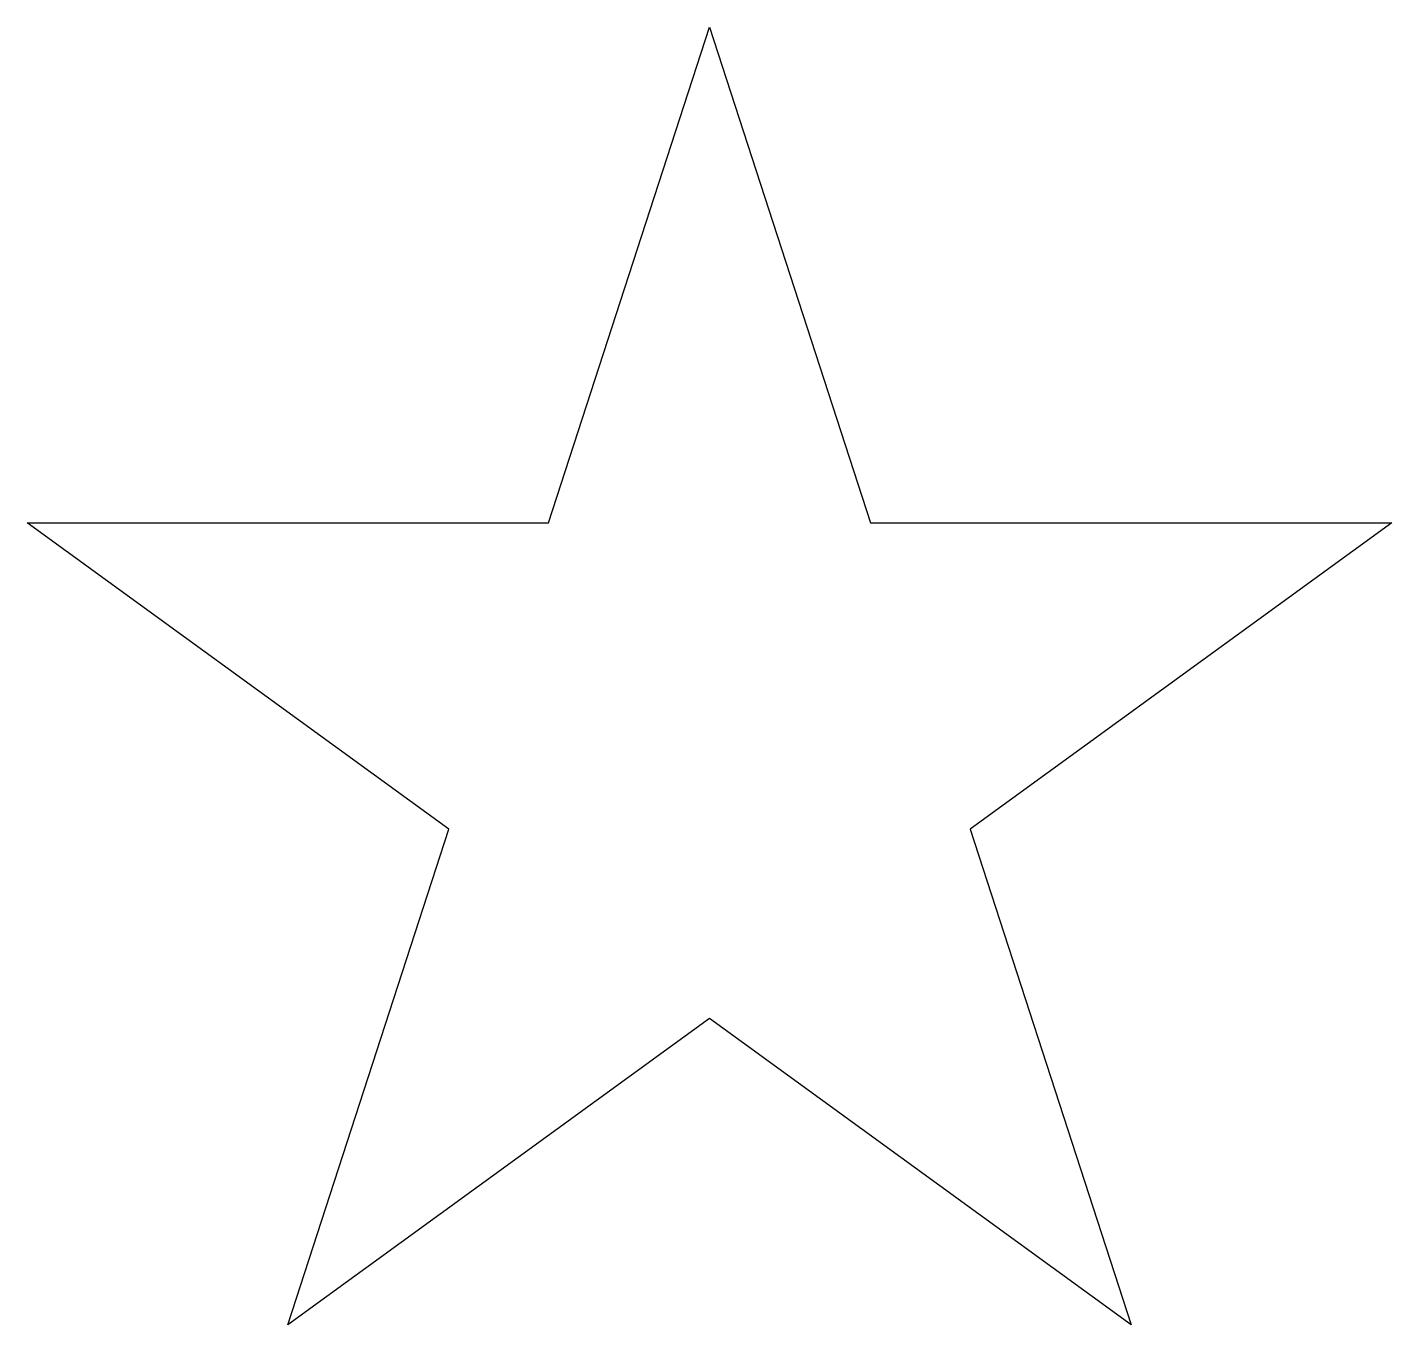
# Model space of a CAD drawing. Header units: millimetres. Extents: x 2.54 to 7.98, y 2.93 to 8.1.
import ezdxf

# ---------------------------------------------------------------- set-up
doc = ezdxf.new("R2010")
doc.units = ezdxf.units.MM
doc.header["$MEASUREMENT"] = 0

msp = doc.modelspace()

# ---------------------------------------------------------------- linework, layer by layer
for p, q in [((4.6179, 6.1256), (5.2597, 8.101)), ((5.2597, 8.101), (5.9016, 6.1256)), ((4.2212, 4.9047), (2.5408, 6.1256)), ((2.5408, 6.1256), (4.6179, 6.1256)), ((5.9016, 6.1256), (7.9786, 6.1256)), ((7.9786, 6.1256), (6.2983, 4.9047)), ((3.5794, 2.9293), (4.2212, 4.9047)), ((6.2983, 4.9047), (6.9401, 2.9293)), ((5.2597, 4.1502), (3.5794, 2.9293)), ((6.9401, 2.9293), (5.2597, 4.1502))]:
    msp.add_line(p, q)

doc.saveas('drawing.dxf')
